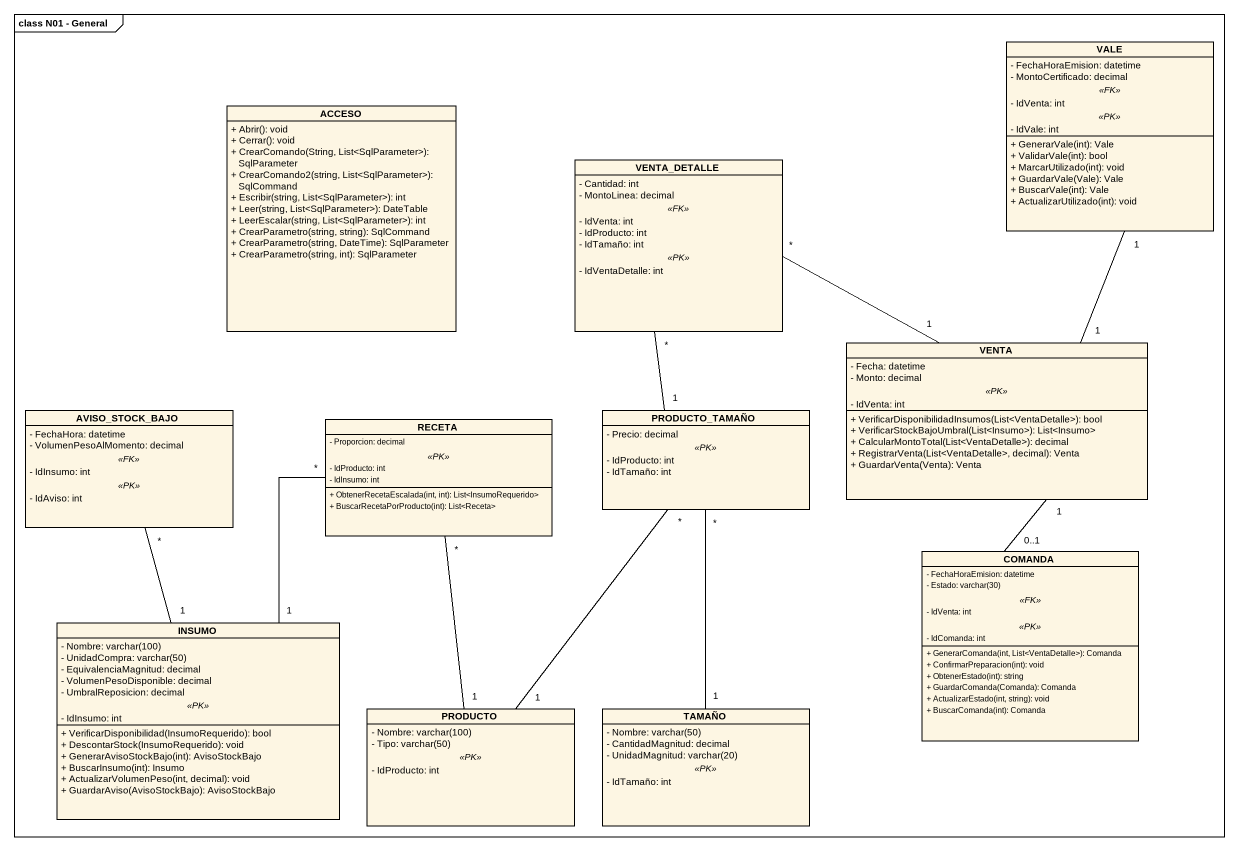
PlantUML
@startuml
mainframe class N01 - General
hide circle
hide empty members
skinparam classAttributeIconSize 0
class VALE {
  - FechaHoraEmision: datetime
  - MontoCertificado: decimal
  .. <<FK>> ..
  - IdVenta: int
  .. <<PK>> ..
  - IdVale: int
  --
  + GenerarVale(int): Vale
  + ValidarVale(int): bool
  + MarcarUtilizado(int): void
  + GuardarVale(Vale): Vale
  + BuscarVale(int): Vale
  + ActualizarUtilizado(int): void
}
class ACCESO {
  + Abrir(): void
  + Cerrar(): void
  + CrearComando(String, List<SqlParameter>): SqlParameter
  + CrearComando2(string, List<SqlParameter>): SqlCommand
  + Escribir(string, List<SqlParameter>): int
  + Leer(string, List<SqlParameter>): DateTable
  + LeerEscalar(string, List<SqlParameter>): int
  + CrearParametro(string, string): SqlCommand
  + CrearParametro(string, DateTime): SqlParameter
  + CrearParametro(string, int): SqlParameter
}
class VENTA_DETALLE {
  - Cantidad: int
  - MontoLinea: decimal
  .. <<FK>> ..
  - IdVenta: int
  - IdProducto: int
  - IdTamaño: int
  .. <<PK>> ..
  - IdVentaDetalle: int
}
class VENTA {
  - Fecha: datetime
  - Monto: decimal
  .. <<PK>> ..
  - IdVenta: int
  --
  + VerificarDisponibilidadInsumos(List<VentaDetalle>): bool
  + VerificarStockBajoUmbral(List<Insumo>): List<Insumo>
  + CalcularMontoTotal(List<VentaDetalle>): decimal
  + RegistrarVenta(List<VentaDetalle>, decimal): Venta
  + GuardarVenta(Venta): Venta
}
class AVISO_STOCK_BAJO {
  - FechaHora: datetime
  - VolumenPesoAlMomento: decimal
  .. <<FK>> ..
  - IdInsumo: int
  .. <<PK>> ..
  - IdAviso: int
}
class RECETA {
  - Proporcion: decimal
  .. <<PK>> ..
  - IdProducto: int
  - IdInsumo: int
  --
  + ObtenerRecetaEscalada(int, int): List<InsumoRequerido>
  + BuscarRecetaPorProducto(int): List<Receta>
}
class PRODUCTO_TAMAÑO {
  - Precio: decimal
  .. <<PK>> ..
  - IdProducto: int
  - IdTamaño: int
}
class COMANDA {
  - FechaHoraEmision: datetime
  {field} - Estado: varchar(30)
  .. <<FK>> ..
  - IdVenta: int
  .. <<PK>> ..
  - IdComanda: int
  --
  + GenerarComanda(int, List<VentaDetalle>): Comanda
  + ConfirmarPreparacion(int): void
  + ObtenerEstado(int): string
  + GuardarComanda(Comanda): Comanda
  + ActualizarEstado(int, string): void
  + BuscarComanda(int): Comanda
}
class INSUMO {
  {field} - Nombre: varchar(100)
  {field} - UnidadCompra: varchar(50)
  - EquivalenciaMagnitud: decimal
  - VolumenPesoDisponible: decimal
  - UmbralReposicion: decimal
  .. <<PK>> ..
  - IdInsumo: int
  --
  + VerificarDisponibilidad(InsumoRequerido): bool
  + DescontarStock(InsumoRequerido): void
  + GenerarAvisoStockBajo(int): AvisoStockBajo
  + BuscarInsumo(int): Insumo
  + ActualizarVolumenPeso(int, decimal): void
  + GuardarAviso(AvisoStockBajo): AvisoStockBajo
}
class PRODUCTO {
  {field} - Nombre: varchar(100)
  {field} - Tipo: varchar(50)
  .. <<PK>> ..
  - IdProducto: int
}
class TAMAÑO {
  {field} - Nombre: varchar(50)
  - CantidadMagnitud: decimal
  {field} - UnidadMagnitud: varchar(20)
  .. <<PK>> ..
  - IdTamaño: int
}
VENTA "1" -up- "1" VALE
VENTA "1" -left- "*" VENTA_DETALLE
VENTA "1" -- "0..1" COMANDA
PRODUCTO_TAMAÑO "1" -up- "*" VENTA_DETALLE
INSUMO "1" -up- "*" AVISO_STOCK_BAJO
INSUMO "1" -up- "*" RECETA
PRODUCTO "1" -up- "*" RECETA
PRODUCTO "1" -up- "*" PRODUCTO_TAMAÑO
TAMAÑO "1" -up- "*" PRODUCTO_TAMAÑO
@enduml
